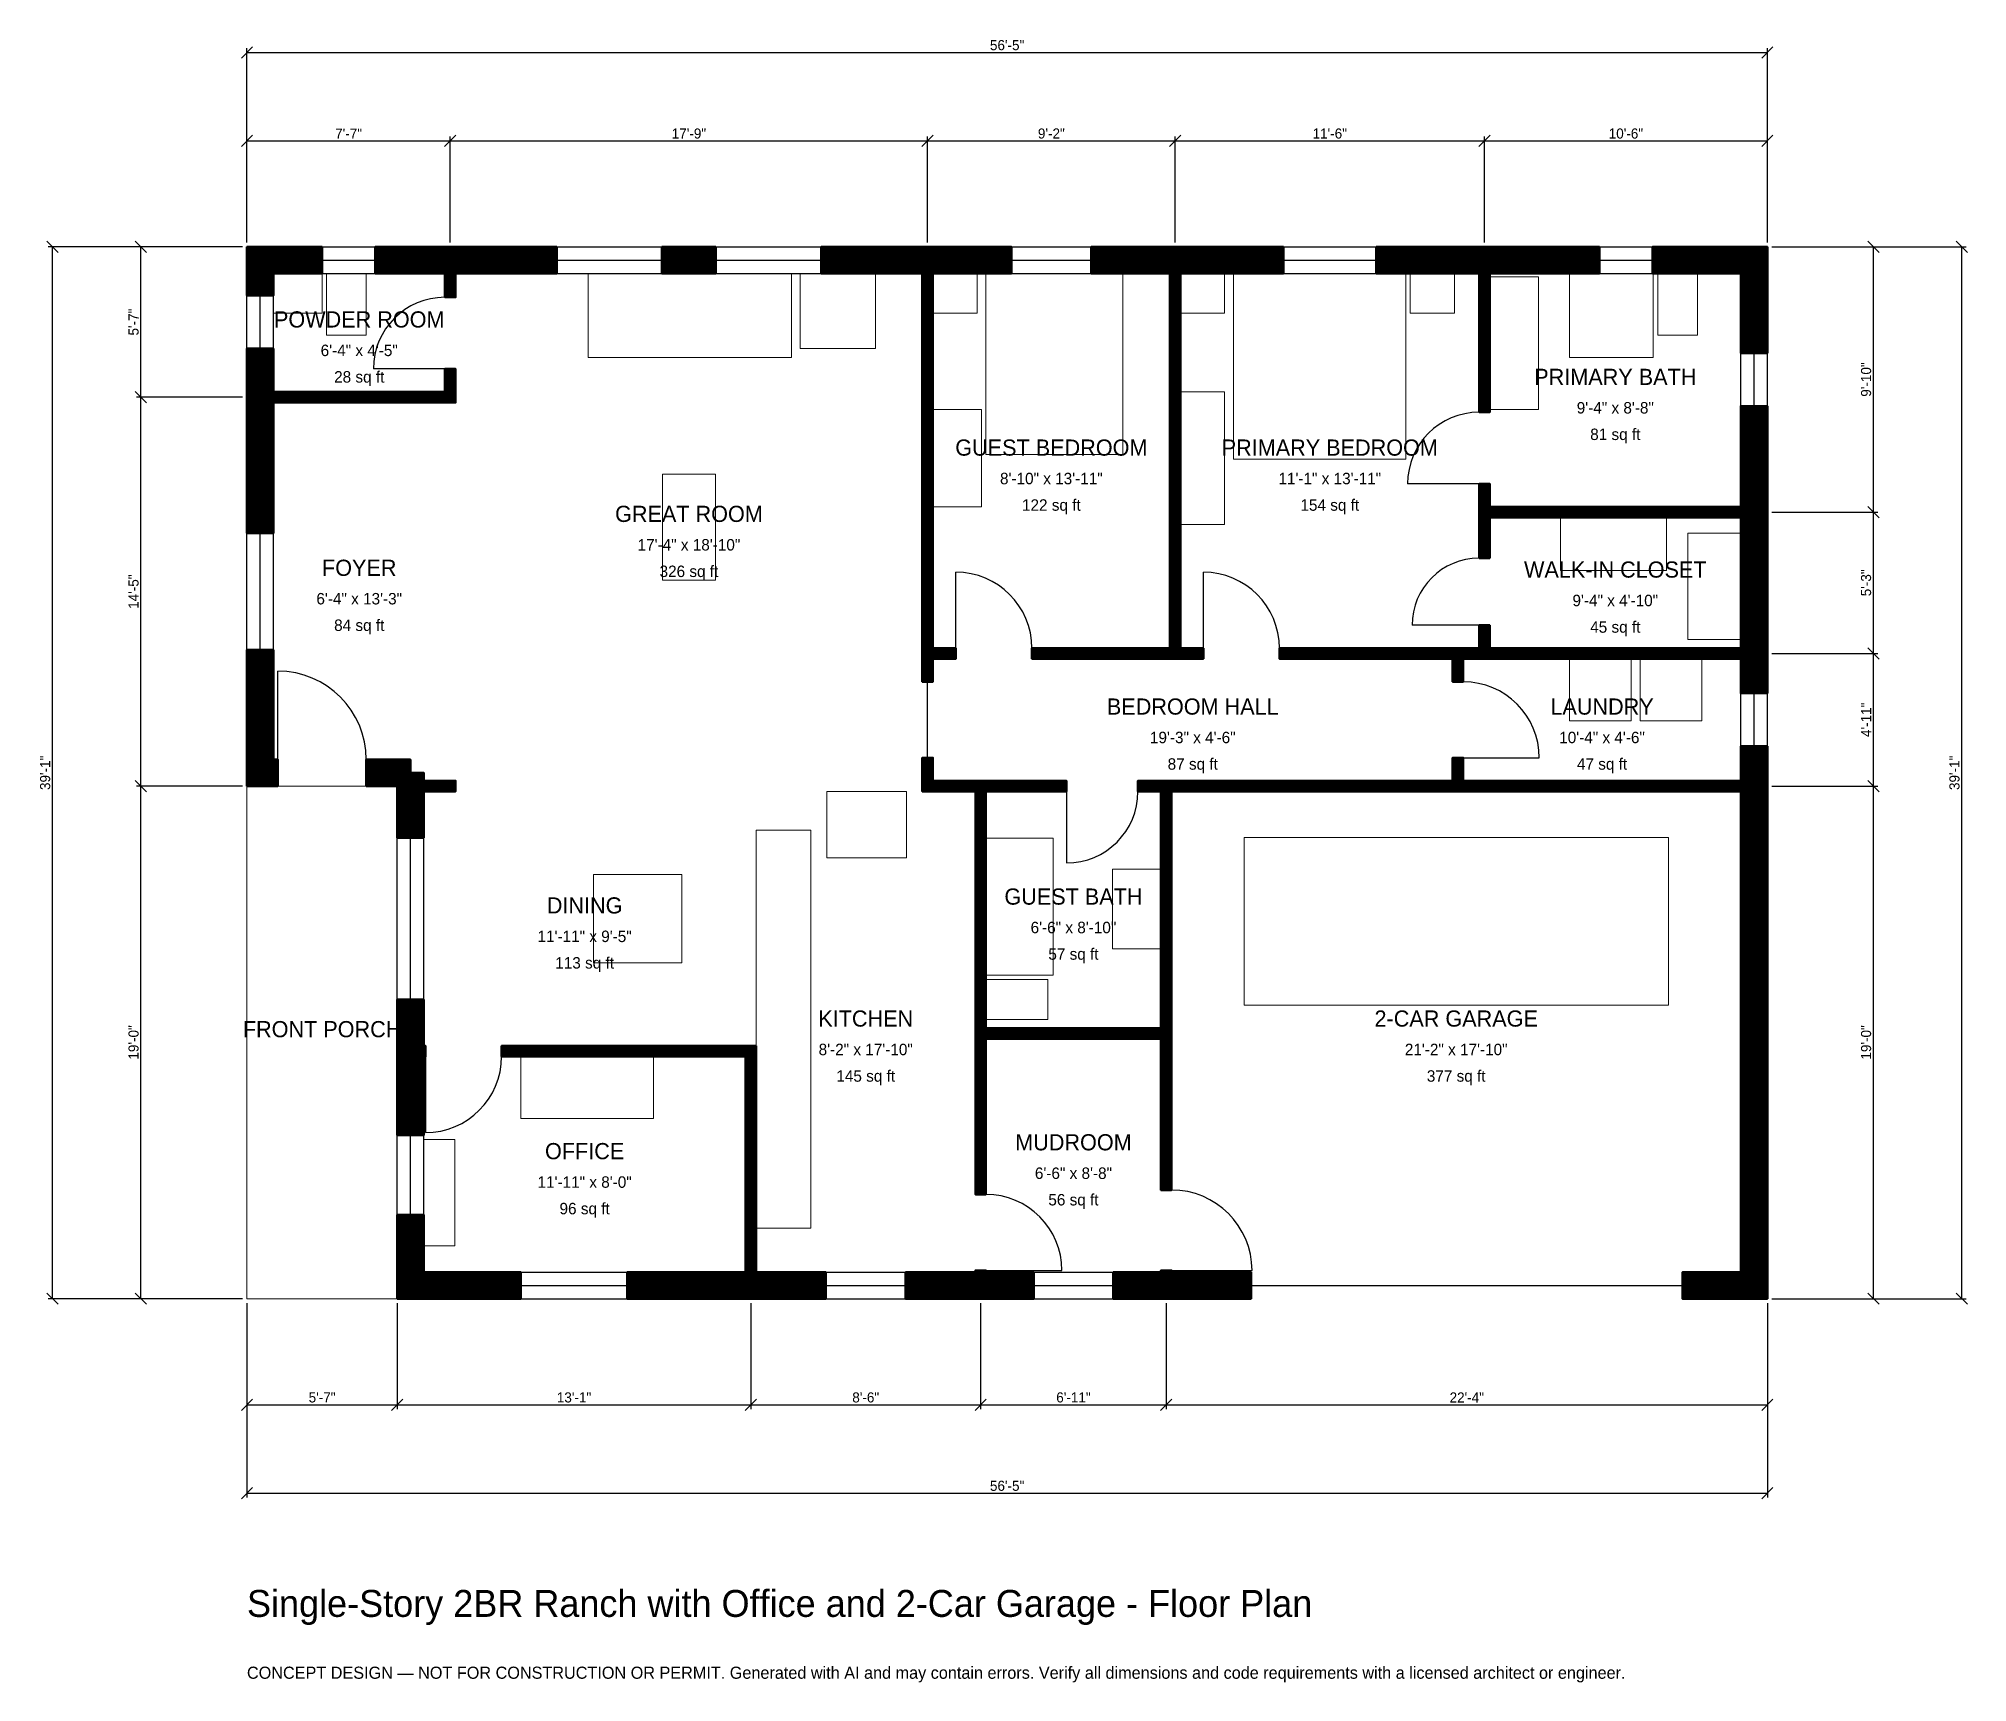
# Model space of a CAD drawing. Header units: inches. Extents: x -93 to 766, y -171 to 561.
import ezdxf
from ezdxf.enums import TextEntityAlignment as Align

# ---------------------------------------------------------------- set-up
doc = ezdxf.new("R2010")
doc.units = ezdxf.units.IN
doc.header["$MEASUREMENT"] = 0
doc.linetypes.add('DASHED', pattern=[0.6, 0.5, -0.1])
for name, color, linetype, lineweight in [('A-ANNO-DIMS', 1, 'Continuous', 13), ('A-ANNO-TEXT', 7, 'Continuous', 18), ('A-AREA-IDEN', 7, 'Continuous', 18), ('A-DOOR', 2, 'Continuous', 25), ('A-FLOR-FIXT', 9, 'Continuous', 13), ('A-FURN', 9, 'Continuous', 13), ('A-GLAZ', 4, 'Continuous', 25), ('A-SITE-PAVE', 8, 'Continuous', 13), ('A-WALL', 7, 'Continuous', 50), ('A-WALL-PATT', 8, 'Continuous', 13)]:
    doc.layers.add(name, color=color, linetype=linetype, lineweight=lineweight)
doc.dimstyles.new('PLAN', dxfattribs={"dimtxt": 4.5, "dimasz": 3, "dimexe": 2, "dimexo": 2, "dimgap": 1, "dimtad": 1, "dimdec": 0, "dimlunit": 4, "dimtsz": 2.5, "dimcen": 2.5, "dimclrd": 1, "dimclre": 1, "dimazin": 3, "dimtfac": 1, "dimtmove": 0, "dimatfit": 3})

msp = doc.modelspace()

# ---------------------------------------------------------------- hatches: boundary and pattern name
at = {"layer": 'A-WALL-PATT'}
h = msp.add_hatch(dxfattribs=at)
h.set_pattern_fill('ANSI31', color=8, scale=0.8)
h.paths.add_polyline_path([(320.8661, 0), (293.3071, 0), (293.3071, 11.811), (320.8661, 11.811), (324.4094, 11.811), (324.4094, 12.5984), (329.1339, 12.5984), (329.1339, 11.811), (332.6772, 11.811), (350.3937, 11.811), (350.3937, 0), (332.6772, 0), (329.1339, 0), (329.1339, 0), (324.4094, 0), (324.4094, 0), (320.8661, 0)])
h.paths.add_polyline_path([(230.315, 0), (226.7717, 0), (226.7717, 0), (222.0472, 0), (222.0472, 0), (218.5039, 0), (169.2913, 0), (169.2913, 11.811), (218.5039, 11.811), (222.0472, 11.811), (222.0472, 107.874), (113.3858, 107.874), (113.3858, 112.5984), (222.0472, 112.5984), (226.7717, 112.5984), (226.7717, 107.874), (226.7717, 11.811), (230.315, 11.811), (257.874, 11.811), (257.874, 0), (230.315, 0)])
h.paths.add_polyline_path([(78.7402, 0), (78.7402, 0), (66.9291, 0), (66.9291, 0), (66.9291, 0), (66.9291, 11.811), (66.9291, 11.811), (66.9291, 37.4016), (78.7402, 37.4016), (78.7402, 11.811), (122.0472, 11.811), (122.0472, 0), (78.7402, 0)])
h.paths.add_polyline_path([(66.9291, 104.3307), (66.9291, 107.874), (66.9291, 107.874), (66.9291, 112.5984), (66.9291, 112.5984), (66.9291, 116.1417), (66.9291, 133.2677), (78.7402, 133.2677), (78.7402, 116.1417), (78.7402, 112.5984), (79.5276, 112.5984), (79.5276, 107.874), (78.7402, 107.874), (78.7402, 104.3307), (78.7402, 72.8346), (66.9291, 72.8346), (66.9291, 104.3307)])
h.paths.add_polyline_path([(66.9291, 225.9843), (66.9291, 225.9843), (66.9291, 228.3464), (64.5669, 228.3464), (64.5669, 228.3465), (53.1496, 228.3465), (53.1496, 240.1575), (72.8346, 240.1575), (72.8346, 234.252), (78.7402, 234.252), (78.7402, 230.7087), (92.9134, 230.7087), (92.9134, 225.9843), (78.7402, 225.9843), (78.7402, 205.315), (66.9291, 205.315), (66.9291, 225.9843)])
h.paths.add_polyline_path([(11.811, 228.3465), (11.811, 228.3464), (0, 228.3464), (0, 228.3465), (0, 228.3465), (0, 240.1575), (0, 240.1575), (0, 288.9764), (11.811, 288.9764), (11.811, 240.1575), (13.7795, 240.1575), (13.7795, 228.3465), (11.811, 228.3465)])
h.paths.add_polyline_path([(0, 395.6693), (0, 399.2126), (0, 399.2126), (0, 403.937), (0, 403.937), (0, 407.4803), (0, 423.2283), (11.811, 423.2283), (11.811, 407.4803), (11.811, 403.937), (88.189, 403.937), (88.189, 414.1732), (92.9134, 414.1732), (92.9134, 403.937), (92.9134, 399.2126), (88.189, 399.2126), (11.811, 399.2126), (11.811, 395.6693), (11.811, 340.9449), (0, 340.9449), (0, 395.6693)])
h.paths.add_polyline_path([(0, 456.6929), (0, 456.6929), (0, 468.5039), (0, 468.5039), (0, 468.504), (11.811, 468.504), (11.811, 468.5039), (33.4646, 468.5039), (33.4646, 456.6929), (11.811, 456.6929), (11.811, 446.8504), (0, 446.8504), (0, 456.6929)])
h.paths.add_polyline_path([(84.6457, 468.5039), (88.189, 468.5039), (88.189, 468.504), (92.9134, 468.504), (92.9134, 468.5039), (96.4567, 468.5039), (137.9921, 468.5039), (137.9921, 456.6929), (96.4567, 456.6929), (92.9134, 456.6929), (92.9134, 446.063), (88.189, 446.063), (88.189, 456.6929), (84.6457, 456.6929), (57.0866, 456.6929), (57.0866, 468.5039), (84.6457, 468.5039)])
h.paths.add_polyline_path([(208.8583, 468.5039), (208.8583, 456.6929), (184.8425, 456.6929), (184.8425, 468.5039), (208.8583, 468.5039)])
h.paths.add_polyline_path([(297.2441, 468.5039), (300.7874, 468.5039), (300.7874, 468.504), (305.5118, 468.504), (305.5118, 468.5039), (309.0551, 468.5039), (340.5512, 468.5039), (340.5512, 456.6929), (309.0551, 456.6929), (305.5118, 456.6929), (305.5118, 289.7638), (315.748, 289.7638), (315.748, 285.0394), (305.5118, 285.0394), (305.5118, 274.8031), (300.7874, 274.8031), (300.7874, 285.0394), (300.7874, 289.7638), (300.7874, 456.6929), (297.2441, 456.6929), (255.7087, 456.6929), (255.7087, 468.5039), (297.2441, 468.5039)])
h.paths.add_polyline_path([(407.4803, 468.5039), (411.0236, 468.5039), (411.0236, 468.504), (415.748, 468.504), (415.748, 468.5039), (419.2913, 468.5039), (461.6142, 468.5039), (461.6142, 456.6929), (419.2913, 456.6929), (415.748, 456.6929), (415.748, 289.7638), (425.9843, 289.7638), (425.9843, 285.0394), (415.748, 285.0394), (411.0236, 285.0394), (349.6063, 285.0394), (349.6063, 289.7638), (411.0236, 289.7638), (411.0236, 456.6929), (407.4803, 456.6929), (375.9843, 456.6929), (375.9843, 468.5039), (407.4803, 468.5039)])
h.paths.add_polyline_path([(545.2756, 468.5039), (545.2756, 468.5039), (548.8189, 468.5039), (548.8189, 468.504), (553.5433, 468.504), (553.5433, 468.5039), (602.3622, 468.5039), (602.3622, 456.6929), (557.0866, 456.6929), (557.0866, 456.6929), (553.5433, 456.6929), (553.5433, 394.8819), (548.8189, 394.8819), (548.8189, 456.6929), (502.9528, 456.6929), (502.9528, 468.5039), (545.2756, 468.5039)])
h.paths.add_polyline_path([(665.3543, 468.5039), (665.3543, 468.504), (677.1654, 468.504), (677.1654, 468.5039), (677.1654, 468.5039), (677.1654, 456.6929), (677.1654, 456.6929), (677.1654, 421.2598), (665.3543, 421.2598), (665.3543, 456.6929), (625.9843, 456.6929), (625.9843, 468.5039), (665.3543, 468.5039)])
h.paths.add_polyline_path([(677.1654, 356.2992), (677.1654, 352.7559), (677.1654, 352.7559), (677.1654, 348.0315), (677.1654, 348.0315), (677.1654, 344.4882), (677.1654, 293.3071), (677.1654, 289.7638), (677.1654, 289.7638), (677.1654, 285.0394), (677.1654, 285.0394), (677.1654, 281.4961), (677.1654, 269.685), (665.3543, 269.685), (665.3543, 281.4961), (665.3543, 285.0394), (553.5433, 285.0394), (548.8189, 285.0394), (541.7323, 285.0394), (541.7323, 274.8031), (537.0079, 274.8031), (537.0079, 285.0394), (459.8425, 285.0394), (459.8425, 289.7638), (537.0079, 289.7638), (541.7323, 289.7638), (548.8189, 289.7638), (548.8189, 300), (553.5433, 300), (553.5433, 289.7638), (665.3543, 289.7638), (665.3543, 293.3071), (665.3543, 344.4882), (665.3543, 348.0315), (553.5433, 348.0315), (553.5433, 329.9213), (548.8189, 329.9213), (548.8189, 348.0315), (548.8189, 352.7559), (548.8189, 362.9921), (553.5433, 362.9921), (553.5433, 352.7559), (665.3543, 352.7559), (665.3543, 356.2992), (665.3543, 397.6378), (677.1654, 397.6378), (677.1654, 356.2992)])
h.paths.add_polyline_path([(677.1654, 234.252), (677.1654, 230.7087), (677.1654, 230.7087), (677.1654, 225.9843), (677.1654, 225.9843), (677.1654, 222.4409), (677.1654, 11.811), (677.1654, 11.811), (677.1654, 0), (677.1654, 0), (677.1654, 0), (665.3543, 0), (665.3543, 0), (639.3701, 0), (639.3701, 11.811), (665.3543, 11.811), (665.3543, 222.4409), (665.3543, 225.9843), (541.7323, 225.9843), (537.0079, 225.9843), (411.811, 225.9843), (411.811, 120.4724), (411.811, 115.748), (411.811, 48.4252), (407.0866, 48.4252), (407.0866, 115.748), (329.1339, 115.748), (329.1339, 46.4567), (324.4094, 46.4567), (324.4094, 115.748), (324.4094, 120.4724), (324.4094, 225.9843), (305.5118, 225.9843), (300.7874, 225.9843), (300.7874, 230.7087), (300.7874, 240.9449), (305.5118, 240.9449), (305.5118, 230.7087), (324.4094, 230.7087), (329.1339, 230.7087), (364.9606, 230.7087), (364.9606, 225.9843), (329.1339, 225.9843), (329.1339, 120.4724), (407.0866, 120.4724), (407.0866, 225.9843), (396.8504, 225.9843), (396.8504, 230.7087), (407.0866, 230.7087), (411.811, 230.7087), (537.0079, 230.7087), (537.0079, 240.9449), (541.7323, 240.9449), (541.7323, 230.7087), (665.3543, 230.7087), (665.3543, 234.252), (665.3543, 246.063), (677.1654, 246.063), (677.1654, 234.252)])
h.paths.add_polyline_path([(415.3543, 0), (411.811, 0), (411.811, 0), (407.0866, 0), (407.0866, 0), (403.5433, 0), (385.8268, 0), (385.8268, 11.811), (403.5433, 11.811), (407.0866, 11.811), (407.0866, 12.5984), (411.811, 12.5984), (411.811, 11.811), (415.3543, 11.811), (447.2441, 11.811), (447.2441, 0), (415.3543, 0)])

# ---------------------------------------------------------------- linework, layer by layer
at = {"layer": 'A-DOOR'}
for p, q in [((88.189, 414.1732), (56.2992, 414.1732)), ((548.8189, 362.9921), (516.9291, 362.9921)), ((315.748, 289.7638), (315.748, 323.622)), ((425.9843, 289.7638), (425.9843, 323.622)), ((548.8189, 300), (518.8976, 300)), ((13.7795, 240.1575), (13.7795, 279.5276)), ((303.1496, 240.9449), (303.1496, 274.8031)), ((541.7323, 240.9449), (575.5906, 240.9449)), ((364.9606, 225.9843), (364.9606, 194.0945)), ((79.5276, 107.874), (79.5276, 74.0157)), ((329.1339, 12.5984), (362.9921, 12.5984)), ((411.811, 12.5984), (447.6378, 12.5984))]:
    msp.add_line(p, q, dxfattribs=at)
at = {"layer": 'A-DOOR', "linetype": 'DASHED'}
msp.add_line((447.2441, 5.9055), (639.3701, 5.9055), dxfattribs=at)
at = {"layer": 'A-DOOR'}
for centre, radius, start, end in [((88.189, 414.1732), 31.8898, 90, 180), ((548.8189, 362.9921), 31.8898, 90, 180), ((548.8189, 300), 29.9213, 90, 180), ((315.748, 289.7638), 33.8583, 0, 90), ((425.9843, 289.7638), 33.8583, 0, 90), ((13.7795, 240.1575), 39.3701, 0, 90), ((541.7323, 240.9449), 33.8583, 0, 90), ((364.9606, 225.9843), 31.8898, 270, 360), ((79.5276, 107.874), 33.8583, 270, 360), ((329.1339, 12.5984), 33.8583, 0, 90), ((411.811, 12.5984), 35.8268, 0, 90)]:
    msp.add_arc(centre, radius, start, end, dxfattribs=at)
at = {"layer": 'A-FLOR-FIXT'}
for points in [[(11.811, 438.9764), (33.4646, 438.9764), (33.4646, 456.6929), (11.811, 456.6929)], [(35.4331, 429.1339), (53.1496, 429.1339), (53.1496, 456.6929), (35.4331, 456.6929)], [(588.9764, 419.2913), (626.378, 419.2913), (626.378, 456.6929), (588.9764, 456.6929)], [(628.3465, 429.1339), (646.063, 429.1339), (646.063, 456.6929), (628.3465, 456.6929)], [(553.5433, 396.063), (575.1968, 396.063), (575.1968, 455.1181), (553.5433, 455.1181)], [(226.7717, 31.4961), (251.1811, 31.4961), (251.1811, 208.6614), (226.7717, 208.6614)], [(329.1339, 144.0945), (359.0551, 144.0945), (359.0551, 205.1181), (329.1339, 205.1181)], [(385.4331, 155.9055), (407.0866, 155.9055), (407.0866, 191.3386), (385.4331, 191.3386)], [(329.1339, 124.4094), (356.6929, 124.4094), (356.6929, 142.126), (329.1339, 142.126)]]:
    msp.add_lwpolyline(points, close=True, dxfattribs=at)
at = {"layer": 'A-FURN'}
for points in [[(151.9685, 419.2913), (242.5197, 419.2913), (242.5197, 456.6929), (151.9685, 456.6929)], [(246.4567, 423.2283), (279.9213, 423.2283), (279.9213, 456.6929), (246.4567, 456.6929)], [(305.5118, 438.9764), (325.1969, 438.9764), (325.1969, 456.6929), (305.5118, 456.6929)], [(329.1339, 375.9843), (390.1575, 375.9843), (390.1575, 456.6929), (329.1339, 456.6929)], [(415.748, 438.9764), (435.4331, 438.9764), (435.4331, 456.6929), (415.748, 456.6929)], [(439.3701, 374.0157), (516.1417, 374.0157), (516.1417, 456.6929), (439.3701, 456.6929)], [(518.1102, 438.9764), (537.7953, 438.9764), (537.7953, 456.6929), (518.1102, 456.6929)], [(415.748, 344.8819), (435.4331, 344.8819), (435.4331, 403.937), (415.748, 403.937)], [(305.5118, 352.7559), (327.1654, 352.7559), (327.1654, 396.063), (305.5118, 396.063)], [(185.0394, 320.0787), (208.6614, 320.0787), (208.6614, 367.3228), (185.0394, 367.3228)], [(585.0394, 324.4094), (632.2835, 324.4094), (632.2835, 348.0315), (585.0394, 348.0315)], [(641.7323, 293.7008), (665.3543, 293.7008), (665.3543, 340.9449), (641.7323, 340.9449)], [(588.9764, 257.4803), (616.5354, 257.4803), (616.5354, 285.0394), (588.9764, 285.0394)], [(620.4724, 257.4803), (648.0315, 257.4803), (648.0315, 285.0394), (620.4724, 285.0394)], [(258.2677, 196.4567), (293.7008, 196.4567), (293.7008, 225.9843), (258.2677, 225.9843)], [(444.0945, 130.7087), (633.0709, 130.7087), (633.0709, 205.5118), (444.0945, 205.5118)], [(154.3307, 149.6063), (193.7008, 149.6063), (193.7008, 188.9764), (154.3307, 188.9764)], [(122.0472, 80.315), (181.1024, 80.315), (181.1024, 107.874), (122.0472, 107.874)], [(78.7402, 23.622), (92.5197, 23.622), (92.5197, 70.8661), (78.7402, 70.8661)]]:
    msp.add_lwpolyline(points, close=True, dxfattribs=at)
at = {"layer": 'A-GLAZ'}
for p, q in [((33.4646, 468.5039), (57.0866, 468.5039)), ((137.9921, 468.5039), (184.8425, 468.5039)), ((208.8583, 468.5039), (255.7087, 468.5039)), ((340.5512, 468.5039), (375.9843, 468.5039)), ((461.6142, 468.5039), (502.9528, 468.5039)), ((602.3622, 468.5039), (625.9843, 468.5039)), ((33.4646, 462.5984), (57.0866, 462.5984)), ((33.4646, 456.6929), (57.0866, 456.6929)), ((137.9921, 462.5984), (184.8425, 462.5984)), ((137.9921, 456.6929), (184.8425, 456.6929)), ((208.8583, 462.5984), (255.7087, 462.5984)), ((208.8583, 456.6929), (255.7087, 456.6929)), ((340.5512, 462.5984), (375.9843, 462.5984)), ((340.5512, 456.6929), (375.9843, 456.6929)), ((461.6142, 462.5984), (502.9528, 462.5984)), ((461.6142, 456.6929), (502.9528, 456.6929)), ((602.3622, 462.5984), (625.9843, 462.5984)), ((602.3622, 456.6929), (625.9843, 456.6929)), ((0, 423.2283), (0, 446.8504)), ((5.9055, 423.2283), (5.9055, 446.8504)), ((11.811, 423.2283), (11.811, 446.8504)), ((665.3543, 397.6378), (665.3543, 421.2598)), ((671.2598, 397.6378), (671.2598, 421.2598)), ((677.1654, 397.6378), (677.1654, 421.2598)), ((0, 288.9764), (0, 340.9449)), ((5.9055, 288.9764), (5.9055, 340.9449)), ((11.811, 288.9764), (11.811, 340.9449)), ((665.3543, 246.063), (665.3543, 269.685)), ((671.2598, 246.063), (671.2598, 269.685)), ((677.1654, 246.063), (677.1654, 269.685)), ((66.9291, 133.2677), (66.9291, 205.315)), ((72.8346, 133.2677), (72.8346, 205.315)), ((78.7402, 133.2677), (78.7402, 205.315)), ((66.9291, 37.4016), (66.9291, 72.8346)), ((72.8346, 37.4016), (72.8346, 72.8346)), ((78.7402, 37.4016), (78.7402, 72.8346)), ((122.0472, 11.811), (169.2913, 11.811)), ((257.874, 11.811), (293.3071, 11.811)), ((350.3937, 11.811), (385.8268, 11.811)), ((122.0472, 5.9055), (169.2913, 5.9055)), ((122.0472, 0), (169.2913, 0)), ((257.874, 5.9055), (293.3071, 5.9055)), ((257.874, 0), (293.3071, 0)), ((350.3937, 5.9055), (385.8268, 5.9055)), ((350.3937, 0), (385.8268, 0))]:
    msp.add_line(p, q, dxfattribs=at)
at = {"layer": 'A-SITE-PAVE', "linetype": 'DASHED'}
msp.add_lwpolyline([(0, 0), (66.9291, 0), (66.9291, 228.3465), (0, 228.3465)], close=True, dxfattribs=at)
at = {"layer": 'A-WALL'}
for points in [[(0, 456.6929), (0, 456.6929), (0, 468.5039), (0, 468.5039), (0, 468.504), (11.811, 468.504), (11.811, 468.5039), (33.4646, 468.5039), (33.4646, 456.6929), (11.811, 456.6929), (11.811, 446.8504), (0, 446.8504), (0, 456.6929)], [(84.6457, 468.5039), (88.189, 468.5039), (88.189, 468.504), (92.9134, 468.504), (92.9134, 468.5039), (96.4567, 468.5039), (137.9921, 468.5039), (137.9921, 456.6929), (96.4567, 456.6929), (92.9134, 456.6929), (92.9134, 446.063), (88.189, 446.063), (88.189, 456.6929), (84.6457, 456.6929), (57.0866, 456.6929), (57.0866, 468.5039), (84.6457, 468.5039)], [(208.8583, 468.5039), (208.8583, 456.6929), (184.8425, 456.6929), (184.8425, 468.5039), (208.8583, 468.5039)], [(297.2441, 468.5039), (300.7874, 468.5039), (300.7874, 468.504), (305.5118, 468.504), (305.5118, 468.5039), (309.0551, 468.5039), (340.5512, 468.5039), (340.5512, 456.6929), (309.0551, 456.6929), (305.5118, 456.6929), (305.5118, 289.7638), (315.748, 289.7638), (315.748, 285.0394), (305.5118, 285.0394), (305.5118, 274.8031), (300.7874, 274.8031), (300.7874, 285.0394), (300.7874, 289.7638), (300.7874, 456.6929), (297.2441, 456.6929), (255.7087, 456.6929), (255.7087, 468.5039), (297.2441, 468.5039)], [(407.4803, 468.5039), (411.0236, 468.5039), (411.0236, 468.504), (415.748, 468.504), (415.748, 468.5039), (419.2913, 468.5039), (461.6142, 468.5039), (461.6142, 456.6929), (419.2913, 456.6929), (415.748, 456.6929), (415.748, 289.7638), (425.9843, 289.7638), (425.9843, 285.0394), (415.748, 285.0394), (411.0236, 285.0394), (349.6063, 285.0394), (349.6063, 289.7638), (411.0236, 289.7638), (411.0236, 456.6929), (407.4803, 456.6929), (375.9843, 456.6929), (375.9843, 468.5039), (407.4803, 468.5039)], [(545.2756, 468.5039), (545.2756, 468.5039), (548.8189, 468.5039), (548.8189, 468.504), (553.5433, 468.504), (553.5433, 468.5039), (602.3622, 468.5039), (602.3622, 456.6929), (557.0866, 456.6929), (557.0866, 456.6929), (553.5433, 456.6929), (553.5433, 394.8819), (548.8189, 394.8819), (548.8189, 456.6929), (502.9528, 456.6929), (502.9528, 468.5039), (545.2756, 468.5039)], [(665.3543, 468.5039), (665.3543, 468.504), (677.1654, 468.504), (677.1654, 468.5039), (677.1654, 468.5039), (677.1654, 456.6929), (677.1654, 456.6929), (677.1654, 421.2598), (665.3543, 421.2598), (665.3543, 456.6929), (625.9843, 456.6929), (625.9843, 468.5039), (665.3543, 468.5039)], [(0, 395.6693), (0, 399.2126), (0, 399.2126), (0, 403.937), (0, 403.937), (0, 407.4803), (0, 423.2283), (11.811, 423.2283), (11.811, 407.4803), (11.811, 403.937), (88.189, 403.937), (88.189, 414.1732), (92.9134, 414.1732), (92.9134, 403.937), (92.9134, 399.2126), (88.189, 399.2126), (11.811, 399.2126), (11.811, 395.6693), (11.811, 340.9449), (0, 340.9449), (0, 395.6693)], [(677.1654, 356.2992), (677.1654, 352.7559), (677.1654, 352.7559), (677.1654, 348.0315), (677.1654, 348.0315), (677.1654, 344.4882), (677.1654, 293.3071), (677.1654, 289.7638), (677.1654, 289.7638), (677.1654, 285.0394), (677.1654, 285.0394), (677.1654, 281.4961), (677.1654, 269.685), (665.3543, 269.685), (665.3543, 281.4961), (665.3543, 285.0394), (553.5433, 285.0394), (548.8189, 285.0394), (541.7323, 285.0394), (541.7323, 274.8031), (537.0079, 274.8031), (537.0079, 285.0394), (459.8425, 285.0394), (459.8425, 289.7638), (537.0079, 289.7638), (541.7323, 289.7638), (548.8189, 289.7638), (548.8189, 300), (553.5433, 300), (553.5433, 289.7638), (665.3543, 289.7638), (665.3543, 293.3071), (665.3543, 344.4882), (665.3543, 348.0315), (553.5433, 348.0315), (553.5433, 329.9213), (548.8189, 329.9213), (548.8189, 348.0315), (548.8189, 352.7559), (548.8189, 362.9921), (553.5433, 362.9921), (553.5433, 352.7559), (665.3543, 352.7559), (665.3543, 356.2992), (665.3543, 397.6378), (677.1654, 397.6378), (677.1654, 356.2992)], [(11.811, 228.3465), (11.811, 228.3464), (0, 228.3464), (0, 228.3465), (0, 228.3465), (0, 240.1575), (0, 240.1575), (0, 288.9764), (11.811, 288.9764), (11.811, 240.1575), (13.7795, 240.1575), (13.7795, 228.3465), (11.811, 228.3465)], [(677.1654, 234.252), (677.1654, 230.7087), (677.1654, 230.7087), (677.1654, 225.9843), (677.1654, 225.9843), (677.1654, 222.4409), (677.1654, 11.811), (677.1654, 11.811), (677.1654, 0), (677.1654, 0), (677.1654, 0), (665.3543, 0), (665.3543, 0), (639.3701, 0), (639.3701, 11.811), (665.3543, 11.811), (665.3543, 222.4409), (665.3543, 225.9843), (541.7323, 225.9843), (537.0079, 225.9843), (411.811, 225.9843), (411.811, 120.4724), (411.811, 115.748), (411.811, 48.4252), (407.0866, 48.4252), (407.0866, 115.748), (329.1339, 115.748), (329.1339, 46.4567), (324.4094, 46.4567), (324.4094, 115.748), (324.4094, 120.4724), (324.4094, 225.9843), (305.5118, 225.9843), (300.7874, 225.9843), (300.7874, 230.7087), (300.7874, 240.9449), (305.5118, 240.9449), (305.5118, 230.7087), (324.4094, 230.7087), (329.1339, 230.7087), (364.9606, 230.7087), (364.9606, 225.9843), (329.1339, 225.9843), (329.1339, 120.4724), (407.0866, 120.4724), (407.0866, 225.9843), (396.8504, 225.9843), (396.8504, 230.7087), (407.0866, 230.7087), (411.811, 230.7087), (537.0079, 230.7087), (537.0079, 240.9449), (541.7323, 240.9449), (541.7323, 230.7087), (665.3543, 230.7087), (665.3543, 234.252), (665.3543, 246.063), (677.1654, 246.063), (677.1654, 234.252)], [(66.9291, 225.9843), (66.9291, 225.9843), (66.9291, 228.3464), (64.5669, 228.3464), (64.5669, 228.3465), (53.1496, 228.3465), (53.1496, 240.1575), (72.8346, 240.1575), (72.8346, 234.252), (78.7402, 234.252), (78.7402, 230.7087), (92.9134, 230.7087), (92.9134, 225.9843), (78.7402, 225.9843), (78.7402, 205.315), (66.9291, 205.315), (66.9291, 225.9843)], [(66.9291, 104.3307), (66.9291, 107.874), (66.9291, 107.874), (66.9291, 112.5984), (66.9291, 112.5984), (66.9291, 116.1417), (66.9291, 133.2677), (78.7402, 133.2677), (78.7402, 116.1417), (78.7402, 112.5984), (79.5276, 112.5984), (79.5276, 107.874), (78.7402, 107.874), (78.7402, 104.3307), (78.7402, 72.8346), (66.9291, 72.8346), (66.9291, 104.3307)], [(230.315, 0), (226.7717, 0), (226.7717, 0), (222.0472, 0), (222.0472, 0), (218.5039, 0), (169.2913, 0), (169.2913, 11.811), (218.5039, 11.811), (222.0472, 11.811), (222.0472, 107.874), (113.3858, 107.874), (113.3858, 112.5984), (222.0472, 112.5984), (226.7717, 112.5984), (226.7717, 107.874), (226.7717, 11.811), (230.315, 11.811), (257.874, 11.811), (257.874, 0), (230.315, 0)], [(78.7402, 0), (78.7402, 0), (66.9291, 0), (66.9291, 0), (66.9291, 0), (66.9291, 11.811), (66.9291, 11.811), (66.9291, 37.4016), (78.7402, 37.4016), (78.7402, 11.811), (122.0472, 11.811), (122.0472, 0), (78.7402, 0)], [(320.8661, 0), (293.3071, 0), (293.3071, 11.811), (320.8661, 11.811), (324.4094, 11.811), (324.4094, 12.5984), (329.1339, 12.5984), (329.1339, 11.811), (332.6772, 11.811), (350.3937, 11.811), (350.3937, 0), (332.6772, 0), (329.1339, 0), (329.1339, 0), (324.4094, 0), (324.4094, 0), (320.8661, 0)], [(415.3543, 0), (411.811, 0), (411.811, 0), (407.0866, 0), (407.0866, 0), (403.5433, 0), (385.8268, 0), (385.8268, 11.811), (403.5433, 11.811), (407.0866, 11.811), (407.0866, 12.5984), (411.811, 12.5984), (411.811, 11.811), (415.3543, 11.811), (447.2441, 11.811), (447.2441, 0), (415.3543, 0)]]:
    msp.add_lwpolyline(points, close=True, dxfattribs=at)

# ---------------------------------------------------------------- texts
at = {"layer": 'A-ANNO-TEXT'}
for s, height, p in [('Single-Story 2BR Ranch with Office and 2-Car Garage - Floor Plan', 12, (0, -141.7323)), ('CONCEPT DESIGN — NOT FOR CONSTRUCTION OR PERMIT. Generated with AI and may contain errors. Verify all dimensions and code requirements with a licensed architect or engineer.', 5.4, (0, -169.2913))]:
    msp.add_text(s, height=height, dxfattribs=at).set_placement(p)
at = {"layer": 'A-AREA-IDEN'}
for s, height, p in [('POWDER ROOM', 7.2, (50, 436.2205)), ('6\'-4" x 4\'-5"', 5.1, (50, 422.4409)), ('28 sq ft', 5.1, (50, 410.6299)), ('PRIMARY BATH', 7.2, (609.4488, 410.6299)), ('9\'-4" x 8\'-8"', 5.1, (609.4488, 396.8504)), ('81 sq ft', 5.1, (609.4488, 385.0394)), ('GUEST BEDROOM', 7.2, (358.2677, 379.1339)), ('PRIMARY BEDROOM', 7.2, (482.2835, 379.1339)), ('8\'-10" x 13\'-11"', 5.1, (358.2677, 365.3543)), ('11\'-1" x 13\'-11"', 5.1, (482.2835, 365.3543)), ('GREAT ROOM', 7.2, (196.8504, 349.6063)), ('122 sq ft', 5.1, (358.2677, 353.5433)), ('154 sq ft', 5.1, (482.2835, 353.5433)), ('17\'-4" x 18\'-10"', 5.1, (196.8504, 335.8268)), ('FOYER', 7.2, (50, 325.5906)), ('326 sq ft', 5.1, (196.8504, 324.0157)), ('WALK-IN CLOSET', 7.2, (609.4488, 324.8031)), ('6\'-4" x 13\'-3"', 5.1, (50, 311.811)), ('9\'-4" x 4\'-10"', 5.1, (609.4488, 311.0236)), ('84 sq ft', 5.1, (50, 300)), ('45 sq ft', 5.1, (609.4488, 299.2126)), ('BEDROOM HALL', 7.2, (421.2598, 263.7795)), ('LAUNDRY', 7.2, (603.5433, 263.7795)), ('19\'-3" x 4\'-6"', 5.1, (421.2598, 250)), ('10\'-4" x 4\'-6"', 5.1, (603.5433, 250)), ('87 sq ft', 5.1, (421.2598, 238.189)), ('47 sq ft', 5.1, (603.5433, 238.189)), ('GUEST BATH', 7.2, (368.1102, 179.1339)), ('DINING', 7.2, (150.3937, 175.1969)), ('11\'-11" x 9\'-5"', 5.1, (150.3937, 161.4173)), ('6\'-6" x 8\'-10"', 5.1, (368.1102, 165.3543)), ('57 sq ft', 5.1, (368.1102, 153.5433)), ('113 sq ft', 5.1, (150.3937, 149.6063)), ('FRONT PORCH', 7.2, (33.4646, 120.0787)), ('KITCHEN', 7.2, (275.5906, 124.8031)), ('2-CAR GARAGE', 7.2, (538.5827, 124.8031)), ('8\'-2" x 17\'-10"', 5.1, (275.5906, 111.0236)), ('21\'-2" x 17\'-10"', 5.1, (538.5827, 111.0236)), ('145 sq ft', 5.1, (275.5906, 99.2126)), ('377 sq ft', 5.1, (538.5827, 99.2126)), ('OFFICE', 7.2, (150.3937, 65.748)), ('MUDROOM', 7.2, (368.1102, 69.685)), ('11\'-11" x 8\'-0"', 5.1, (150.3937, 51.9685)), ('6\'-6" x 8\'-8"', 5.1, (368.1102, 55.9055)), ('96 sq ft', 5.1, (150.3937, 40.1575)), ('56 sq ft', 5.1, (368.1102, 44.0945))]:
    msp.add_text(s, height=height, dxfattribs=at).set_placement(p, align=Align.MIDDLE_CENTER)

# ---------------------------------------------------------------- dimensions: what is measured, and where the dimension line sits
at = {"layer": 'A-ANNO-DIMS'}
for base, p1, p2, text in [((0, 555.1181), (0, 468.5039), (677.1654, 468.5039), '56\'-5"'), ((0, 515.748), (0, 468.5039), (90.5512, 468.5039), '7\'-7"'), ((90.5512, 515.748), (90.5512, 468.5039), (303.1496, 468.5039), '17\'-9"'), ((303.1496, 515.748), (303.1496, 468.5039), (413.3858, 468.5039), '9\'-2"'), ((413.3858, 515.748), (413.3858, 468.5039), (551.1811, 468.5039), '11\'-6"'), ((551.1811, 515.748), (551.1811, 468.5039), (677.1654, 468.5039), '10\'-6"'), ((0, -47.2441), (0, 0), (66.9291, 0), '5\'-7"'), ((0, -86.6142), (0, 0), (677.1654, 0), '56\'-5"'), ((66.9291, -47.2441), (66.9291, 0), (224.4094, 0), '13\'-1"'), ((224.4094, -47.2441), (224.4094, 0), (326.7717, 0), '8\'-6"'), ((326.7717, -47.2441), (326.7717, 0), (409.4488, 0), '6\'-11"'), ((409.4488, -47.2441), (409.4488, 0), (677.1654, 0), '22\'-4"')]:
    msp.add_linear_dim(base=base, p1=p1, p2=p2, text=text, dimstyle='PLAN', dxfattribs=at).render()
for base, p1, p2, text in [((-86.6142, 0), (0, 0), (0, 468.5039), '39\'-1"'), ((-47.2441, 401.5748), (0, 401.5748), (0, 468.5039), '5\'-7"'), ((724.4094, 350.3937), (677.1654, 350.3937), (677.1654, 468.5039), '9\'-10"'), ((763.7795, 0), (677.1654, 0), (677.1654, 468.5039), '39\'-1"'), ((-47.2441, 228.3465), (0, 228.3465), (0, 401.5748), '14\'-5"'), ((724.4094, 287.4016), (677.1654, 287.4016), (677.1654, 350.3937), '5\'-3"'), ((724.4094, 228.3465), (677.1654, 228.3465), (677.1654, 287.4016), '4\'-11"'), ((-47.2441, 0), (0, 0), (0, 228.3465), '19\'-0"'), ((724.4094, 0), (677.1654, 0), (677.1654, 228.3465), '19\'-0"')]:
    msp.add_linear_dim(base=base, p1=p1, p2=p2, angle=90, text=text, dimstyle='PLAN', dxfattribs=at).render()

doc.saveas('drawing.dxf')
